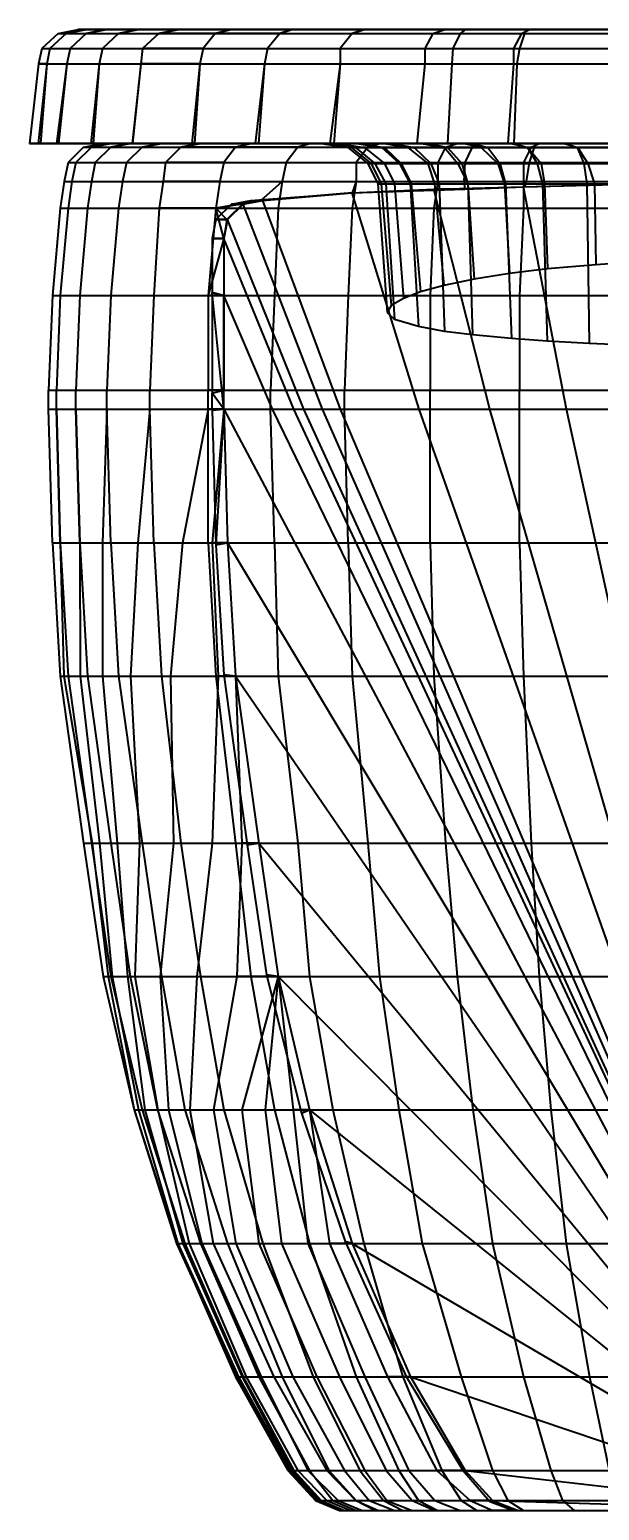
# Model space of a CAD drawing. Header units: millimetres. Extents: x -5360 to 5054, y -366 to 9906.
# Drawn here: x -5360 to -1547, y 0 to 9906 of the extents above; entities that cross this region are included whole.
import ezdxf

# ---------------------------------------------------------------- set-up
doc = ezdxf.new("R2010")
doc.units = ezdxf.units.MM
doc.layers.add('A-----NPP', color=1, linetype='Continuous', lineweight=40)

# ---------------------------------------------------------------- blocks, each defined once
blk = doc.blocks.new('VIL01002-3D_dwg-2024-Avant')
at = {"layer": 'A-----NPP'}
for p, q in [((-5170.1, 9880.6), (-5035.2, 9906)), ((-5116.1, 9880.6), (-4981.3, 9906)), ((-4981.3, 9906), (-5116.1, 9880.6)), ((-4981.3, 9906), (-5035.2, 9906)), ((-5035.2, 9906), (-4981.3, 9906)), ((-5035.2, 9906), (-153.2, 9906)), ((-4981.3, 9906), (-4846.4, 9906)), ((-4981.3, 9906), (-4846.4, 9906)), ((-4981.3, 9906), (-153.2, 9906)), ((-4981.3, 9880.6), (-4846.4, 9906)), ((-153.2, 9906), (-4981.3, 9906)), ((-4846.4, 9906), (-4981.3, 9880.6)), ((-4846.4, 9906), (-4630.6, 9906)), ((-4846.4, 9906), (-4630.6, 9906)), ((-4846.4, 9906), (-153.2, 9906)), ((-153.2, 9906), (-4846.4, 9906)), ((-4765.5, 9880.6), (-4630.6, 9906)), ((-4630.6, 9906), (-4765.5, 9880.6)), ((-4630.6, 9906), (-4360.9, 9906)), ((-4630.6, 9906), (-4360.9, 9906)), ((-4630.6, 9906), (-153.2, 9906)), ((-153.2, 9906), (-4630.6, 9906)), ((-4495.8, 9880.6), (-4360.9, 9906)), ((-4360.9, 9906), (-4495.8, 9880.6)), ((-4360.9, 9906), (-4010.3, 9906)), ((-4010.3, 9906), (-4360.9, 9906)), ((-4360.9, 9906), (-153.2, 9906)), ((-153.2, 9906), (-4360.9, 9906)), ((-4118.2, 9880.6), (-4010.3, 9906)), ((-4010.3, 9906), (-4118.2, 9880.6)), ((-4010.3, 9906), (-3605.7, 9906)), ((-4010.3, 9906), (-3605.7, 9906)), ((-4010.3, 9906), (-153.2, 9906)), ((-3686.6, 9880.6), (-3605.7, 9906)), ((-3605.7, 9906), (-3686.6, 9880.6)), ((-3605.7, 9906), (-3120.2, 9906)), ((-3605.7, 9906), (-3120.2, 9906)), ((-3605.7, 9906), (-153.2, 9906)), ((-3605.7, 9906), (-153.2, 9906)), ((-3201.1, 9880.6), (-3120.2, 9906)), ((-3120.2, 9906), (-3201.1, 9880.6)), ((-3120.2, 9906), (-2580.7, 9906)), ((-3120.2, 9906), (-2443.6, 9906)), ((-3120.2, 9906), (-153.2, 9906)), ((-3120.2, 9906), (-153.2, 9906)), ((-2661.7, 9880.6), (-2580.7, 9906)), ((-2580.7, 9906), (-2014.3, 9906)), ((-2580.7, 9906), (-153.2, 9906)), ((-2443.6, 9906), (-2478.8, 9880.6)), ((-2443.6, 9906), (-2026.3, 9906)), ((-2443.6, 9906), (-153.2, 9906)), ((-2068.3, 9880.6), (-2014.3, 9906)), ((-2026.3, 9906), (-2049, 9880.6)), ((-2026.3, 9906), (-1436.9, 9906)), ((-2026.3, 9906), (-153.2, 9906)), ((-2014.3, 9906), (-1420.9, 9906)), ((-2014.3, 9906), (-153.2, 9906)), ((-5170.1, 9880.6), (-5278, 9779)), ((-5116.1, 9880.6), (-5224, 9779)), ((-5116.1, 9880.6), (-5224, 9779)), ((-5170.1, 9880.6), (-5116.1, 9880.6)), ((-5170.1, 9880.6), (-5116.1, 9880.6)), ((-5116.1, 9880.6), (-4981.3, 9880.6)), ((-5116.1, 9880.6), (-4981.3, 9880.6)), ((-4981.3, 9880.6), (-5089.2, 9779)), ((-4981.3, 9880.6), (-5089.2, 9779)), ((-4981.3, 9880.6), (-4765.5, 9880.6)), ((-4981.3, 9880.6), (-4765.5, 9880.6)), ((-4765.5, 9880.6), (-4873.4, 9779)), ((-4765.5, 9880.6), (-4873.4, 9779)), ((-4765.5, 9880.6), (-4495.8, 9880.6)), ((-4765.5, 9880.6), (-4495.8, 9880.6)), ((-4495.8, 9880.6), (-4603.7, 9779)), ((-4495.8, 9880.6), (-4603.7, 9779)), ((-4495.8, 9880.6), (-4118.2, 9880.6)), ((-4118.2, 9880.6), (-4495.8, 9880.6)), ((-4118.2, 9880.6), (-4199.1, 9779)), ((-4118.2, 9880.6), (-4199.1, 9779)), ((-4118.2, 9880.6), (-3686.6, 9880.6)), ((-3686.6, 9880.6), (-4118.2, 9880.6)), ((-3686.6, 9880.6), (-3767.5, 9779)), ((-3686.6, 9880.6), (-3767.5, 9779)), ((-3686.6, 9880.6), (-3201.1, 9880.6)), ((-3686.6, 9880.6), (-3201.1, 9880.6)), ((-3201.1, 9880.6), (-3282, 9779)), ((-3201.1, 9880.6), (-3282, 9779)), ((-3201.1, 9880.6), (-2661.7, 9880.6)), ((-3201.1, 9880.6), (-2478.8, 9880.6)), ((-2661.7, 9880.6), (-2715.6, 9779)), ((-2661.7, 9880.6), (-2068.3, 9880.6)), ((-2478.8, 9880.6), (-2528.2, 9779)), ((-2478.8, 9880.6), (-2049, 9880.6)), ((-2068.3, 9880.6), (-2122.2, 9779)), ((-2049, 9880.6), (-2082.6, 9779)), ((-2068.3, 9880.6), (-1447.9, 9880.6)), ((-2049, 9880.6), (-1482.2, 9880.6)), ((-5278, 9779), (-5299.6, 9677.4)), ((-5278, 9779), (-5224, 9779)), ((-5278, 9779), (-5224, 9779)), ((-5224, 9779), (-5245.6, 9677.4)), ((-5224, 9779), (-5245.6, 9677.4)), ((-5224, 9779), (-5089.2, 9779)), ((-5224, 9779), (-5089.2, 9779)), ((-5089.2, 9779), (-5110.8, 9677.4)), ((-5089.2, 9779), (-5110.8, 9677.4)), ((-5089.2, 9779), (-4873.4, 9779)), ((-5089.2, 9779), (-4873.4, 9779)), ((-4873.4, 9779), (-4895, 9677.4)), ((-4873.4, 9779), (-4895, 9677.4)), ((-4873.4, 9779), (-4603.7, 9779)), ((-4873.4, 9779), (-4603.7, 9779)), ((-4603.7, 9779), (-4616.5, 9677.4)), ((-4603.7, 9779), (-4616.5, 9677.4)), ((-4603.7, 9779), (-4199.1, 9779)), ((-4199.1, 9779), (-4603.7, 9779)), ((-4199.1, 9779), (-4220.7, 9677.4)), ((-4199.1, 9779), (-4220.7, 9677.4)), ((-4199.1, 9779), (-3767.5, 9779)), ((-4199.1, 9779), (-3767.5, 9779)), ((-3767.5, 9779), (-3789.1, 9677.4)), ((-3767.5, 9779), (-3789.1, 9677.4)), ((-3767.5, 9779), (-3282, 9779)), ((-3767.5, 9779), (-3282, 9779)), ((-3282, 9779), (-2715.6, 9779)), ((-3282, 9779), (-3282, 9677.4)), ((-3282, 9779), (-2528.2, 9779)), ((-3282, 9779), (-3282, 9677.4)), ((-2715.6, 9779), (-2122.2, 9779)), ((-2715.6, 9779), (-2715.6, 9677.4)), ((-2528.2, 9779), (-2533.8, 9677.4)), ((-2528.2, 9779), (-2082.6, 9779)), ((-2122.2, 9779), (-1474.9, 9779)), ((-2122.2, 9779), (-2122.2, 9677.4)), ((-2082.6, 9779), (-2099.4, 9677.4)), ((-2082.6, 9779), (-1480.2, 9779)), ((-5299.6, 9677.4), (-5360.2, 9144)), ((-5245.6, 9677.4), (-5303.7, 9144)), ((-5245.6, 9677.4), (-5299.6, 9677.4)), ((-5299.6, 9677.4), (-5245.6, 9677.4)), ((-5245.6, 9677.4), (-5288, 9144)), ((-5245.6, 9677.4), (-5110.8, 9677.4)), ((-5245.6, 9677.4), (-5110.8, 9677.4)), ((-5110.8, 9677.4), (-5180.7, 9144)), ((-5110.8, 9677.4), (-5166, 9144)), ((-5110.8, 9677.4), (-4895, 9677.4)), ((-5110.8, 9677.4), (-4895, 9677.4)), ((-4895, 9677.4), (-4950.2, 9144)), ((-4895, 9677.4), (-4934, 9144)), ((-4895, 9677.4), (-4616.5, 9677.4)), ((-4895, 9677.4), (-4616.5, 9677.4)), ((-4616.5, 9677.4), (-4673.6, 9144)), ((-4616.5, 9677.4), (-4670.5, 9144)), ((-4616.5, 9677.4), (-4220.7, 9677.4)), ((-4220.7, 9677.4), (-4616.5, 9677.4)), ((-4220.7, 9677.4), (-4274.1, 9144)), ((-4220.7, 9677.4), (-4257.5, 9144)), ((-4220.7, 9677.4), (-3789.1, 9677.4)), ((-4220.7, 9677.4), (-3789.1, 9677.4)), ((-3789.1, 9677.4), (-3851.4, 9144)), ((-3789.1, 9677.4), (-3828.8, 9144)), ((-3789.1, 9677.4), (-3282, 9677.4)), ((-3789.1, 9677.4), (-3282, 9677.4)), ((-3282, 9677.4), (-3352, 9144)), ((-3282, 9677.4), (-3325.3, 9144)), ((-3282, 9677.4), (-2715.6, 9677.4)), ((-3282, 9677.4), (-2533.8, 9677.4)), ((-2715.6, 9677.4), (-2768, 9144)), ((-2715.6, 9677.4), (-2122.2, 9677.4)), ((-2533.8, 9677.4), (-2563.9, 9144)), ((-2533.8, 9677.4), (-2099.4, 9677.4)), ((-2122.2, 9677.4), (-2160.5, 9144)), ((-2122.2, 9677.4), (-1474.9, 9677.4)), ((-2099.4, 9677.4), (-2119.4, 9144)), ((-2099.4, 9677.4), (-1480.2, 9677.4)), ((-5303.7, 9144), (-5360.2, 9144)), ((-5360.2, 9144), (-5288, 9144)), ((-5180.7, 9144), (-5303.7, 9144)), ((-5288, 9144), (-5166, 9144)), ((-4950.2, 9144), (-5180.7, 9144)), ((-5166, 9144), (-4934, 9144)), ((-4998.8, 9118.6), (-5103, 9017)), ((-4946.7, 9118.6), (-5050.9, 9017)), ((-4946.7, 9118.6), (-5050.9, 9017)), ((-4998.8, 9118.6), (-4868.5, 9144)), ((-4998.8, 9118.6), (-4946.7, 9118.6)), ((-4998.8, 9118.6), (-4946.7, 9118.6)), ((-4673.6, 9144), (-4950.2, 9144)), ((-4946.7, 9118.6), (-4816.4, 9144)), ((-4816.4, 9144), (-4946.7, 9118.6)), ((-4946.7, 9118.6), (-4816.4, 9118.6)), ((-4946.7, 9118.6), (-4816.4, 9118.6)), ((-4934, 9144), (-4670.5, 9144)), ((-4816.4, 9118.6), (-4920.6, 9017)), ((-4816.4, 9118.6), (-4920.6, 9017)), ((-4816.4, 9144), (-4868.5, 9144)), ((-4868.5, 9144), (-4816.4, 9144)), ((-4868.5, 9144), (-3409.7, 9144)), ((-4816.4, 9144), (-4686.2, 9144)), ((-4816.4, 9144), (-4686.2, 9144)), ((-4816.4, 9144), (-3387.4, 9144)), ((-4816.4, 9118.6), (-4686.2, 9144)), ((-4816.4, 9144), (-3353.1, 9144)), ((-4686.2, 9144), (-4816.4, 9118.6)), ((-4816.4, 9118.6), (-4608, 9118.6)), ((-4816.4, 9118.6), (-4608, 9118.6)), ((-4608, 9118.6), (-4712.2, 9017)), ((-4608, 9118.6), (-4712.2, 9017)), ((-4686.2, 9144), (-4477.8, 9144)), ((-4686.2, 9144), (-4477.8, 9144)), ((-4686.2, 9144), (-3298.1, 9144)), ((-4686.2, 9144), (-3170.5, 9144)), ((-4274.1, 9144), (-4673.6, 9144)), ((-4670.5, 9144), (-4257.5, 9144)), ((-4608, 9118.6), (-4477.8, 9144)), ((-4477.8, 9144), (-4608, 9118.6)), ((-4608, 9118.6), (-4347.5, 9118.6)), ((-4608, 9118.6), (-4347.5, 9118.6)), ((-4477.8, 9144), (-4217.2, 9144)), ((-4477.8, 9144), (-4217.2, 9144)), ((-4477.8, 9144), (-3164.3, 9144)), ((-4477.8, 9144), (-2934.6, 9144)), ((-4347.5, 9118.6), (-4451.7, 9017)), ((-4347.5, 9118.6), (-4451.7, 9017)), ((-4347.5, 9118.6), (-4217.2, 9144)), ((-4217.2, 9144), (-4347.5, 9118.6)), ((-4347.5, 9118.6), (-3982.8, 9118.6)), ((-3982.8, 9118.6), (-4347.5, 9118.6)), ((-3851.4, 9144), (-4274.1, 9144)), ((-4257.5, 9144), (-3828.8, 9144)), ((-4217.2, 9144), (-3878.6, 9144)), ((-3878.6, 9144), (-4217.2, 9144)), ((-4217.2, 9144), (-2985.9, 9144)), ((-4217.2, 9144), (-2685.4, 9144)), ((-3982.8, 9118.6), (-4060.9, 9017)), ((-3982.8, 9118.6), (-4060.9, 9017)), ((-3982.8, 9118.6), (-3878.6, 9144)), ((-3878.6, 9144), (-3982.8, 9118.6)), ((-3982.8, 9118.6), (-3566, 9118.6)), ((-3566, 9118.6), (-3982.8, 9118.6)), ((-3878.6, 9144), (-3487.8, 9144)), ((-3878.6, 9144), (-3487.8, 9144)), ((-3878.6, 9144), (-2740.5, 9144)), ((-3878.6, 9144), (-2396.3, 9144)), ((-3352, 9144), (-3851.4, 9144)), ((-3828.8, 9144), (-3325.3, 9144)), ((-3566, 9118.6), (-3644.1, 9017)), ((-3566, 9118.6), (-3644.1, 9017)), ((-3566, 9118.6), (-3487.8, 9144)), ((-3487.8, 9144), (-3566, 9118.6)), ((-3566, 9118.6), (-3097, 9118.6)), ((-3566, 9118.6), (-3097, 9118.6)), ((-3487.8, 9144), (-3018.9, 9144)), ((-3487.8, 9144), (-3018.9, 9144)), ((-3487.8, 9144), (-2450.6, 9144)), ((-3487.8, 9144), (-2114.8, 9144)), ((-3353.1, 9144), (-3409.7, 9144)), ((-3409.7, 9144), (-3387.4, 9144)), ((-3409.7, 9144), (-3231.2, 9117.1)), ((-3298.1, 9144), (-3387.4, 9144)), ((-3387.4, 9144), (-3208.9, 9117.1)), ((-3170.5, 9144), (-3353.1, 9144)), ((-3353.1, 9144), (-3178.1, 9117.1)), ((-2768, 9144), (-3352, 9144)), ((-3325.3, 9144), (-2563.9, 9144)), ((-3164.3, 9144), (-3298.1, 9144)), ((-3298.1, 9144), (-3119.7, 9117.1)), ((-3231.2, 9117.1), (-3097.4, 9009.4)), ((-3231.2, 9117.1), (-3208.9, 9117.1)), ((-3231.2, 9117.1), (-3178.1, 9117.1)), ((-3208.9, 9117.1), (-3119.7, 9117.1)), ((-3208.9, 9117.1), (-3075.1, 9009.4)), ((-3178.1, 9117.1), (-3003.1, 9117.1)), ((-3178.1, 9117.1), (-3048.8, 9009.4)), ((-3097, 9118.6), (-3175.2, 9017)), ((-3097, 9118.6), (-3175.2, 9017)), ((-2934.6, 9144), (-3170.5, 9144)), ((-3170.5, 9144), (-3003.1, 9117.1)), ((-2985.9, 9144), (-3164.3, 9144)), ((-3164.3, 9144), (-2985.9, 9117.1)), ((-3119.7, 9117.1), (-2985.9, 9117.1)), ((-3119.7, 9117.1), (-2985.9, 9009.4)), ((-3097, 9118.6), (-3018.9, 9144)), ((-3018.9, 9144), (-3097, 9118.6)), ((-3097, 9118.6), (-2576, 9118.6)), ((-3097, 9118.6), (-2399.4, 9118.6)), ((-3018.9, 9144), (-2497.9, 9144)), ((-3018.9, 9144), (-2365.4, 9144)), ((-3018.9, 9144), (-2138.3, 9144)), ((-3018.9, 9144), (-1768.6, 9144)), ((-3003.1, 9117.1), (-2786.3, 9117.1)), ((-3003.1, 9117.1), (-2885.2, 9009.4)), ((-2740.5, 9144), (-2985.9, 9144)), ((-2985.9, 9144), (-2829.7, 9117.1)), ((-2985.9, 9117.1), (-2829.7, 9117.1)), ((-2985.9, 9117.1), (-2874.4, 9009.4)), ((-2685.4, 9144), (-2934.6, 9144)), ((-2934.6, 9144), (-2786.3, 9117.1)), ((-2829.7, 9117.1), (-2584.4, 9117.1)), ((-2829.7, 9117.1), (-2695.9, 9009.4)), ((-2786.3, 9117.1), (-2563.7, 9117.1)), ((-2786.3, 9117.1), (-2675.9, 9009.4)), ((-2160.5, 9144), (-2768, 9144)), ((-2450.6, 9144), (-2740.5, 9144)), ((-2740.5, 9144), (-2584.4, 9117.1)), ((-2396.3, 9144), (-2685.4, 9144)), ((-2685.4, 9144), (-2563.7, 9117.1)), ((-2576, 9118.6), (-2628.1, 9017)), ((-2584.4, 9117.1), (-2339, 9117.1)), ((-2584.4, 9117.1), (-2495.2, 9009.4)), ((-2576, 9118.6), (-2497.9, 9144)), ((-2576, 9118.6), (-2002.9, 9118.6)), ((-2563.9, 9144), (-2119.4, 9144)), ((-2563.7, 9117.1), (-2293.6, 9117.1)), ((-2563.7, 9117.1), (-2468.6, 9009.4)), ((-2497.9, 9144), (-1950.8, 9144)), ((-2497.9, 9144), (-1781.5, 9144)), ((-2138.3, 9144), (-2450.6, 9144)), ((-2450.6, 9144), (-2339, 9117.1)), ((-2399.4, 9118.6), (-2447.1, 9017)), ((-2365.4, 9144), (-2399.4, 9118.6)), ((-2399.4, 9118.6), (-1984.3, 9118.6)), ((-2114.8, 9144), (-2396.3, 9144)), ((-2396.3, 9144), (-2293.6, 9117.1)), ((-2365.4, 9144), (-1962.4, 9144)), ((-2365.4, 9144), (-1468.1, 9144)), ((-2339, 9117.1), (-2026.8, 9117.1)), ((-2339, 9117.1), (-2227.5, 9009.4)), ((-2293.6, 9117.1), (-2027.3, 9117.1)), ((-2293.6, 9117.1), (-2213.7, 9009.4)), ((-1523.3, 9144), (-2160.5, 9144)), ((-1781.5, 9144), (-2138.3, 9144)), ((-2138.3, 9144), (-2026.8, 9117.1)), ((-2119.4, 9144), (-1478.3, 9144)), ((-1768.6, 9144), (-2114.8, 9144)), ((-2114.8, 9144), (-2027.3, 9117.1)), ((-2002.9, 9118.6), (-2055, 9017)), ((-2027.3, 9117.1), (-1696.3, 9117.1)), ((-2027.3, 9117.1), (-1962.6, 9009.4)), ((-2026.8, 9117.1), (-1692.2, 9117.1)), ((-2026.8, 9117.1), (-1937.6, 9009.4)), ((-1984.3, 9118.6), (-2016.7, 9017)), ((-2002.9, 9118.6), (-1950.8, 9144)), ((-2002.9, 9118.6), (-1403.7, 9118.6)), ((-1962.4, 9144), (-1984.3, 9118.6)), ((-1984.3, 9118.6), (-1436.9, 9118.6)), ((-1962.4, 9144), (-1393.1, 9144)), ((-1962.4, 9144), (-1163.7, 9144)), ((-1950.8, 9144), (-1377.7, 9144)), ((-1950.8, 9144), (-1402.3, 9144)), ((-1402.3, 9144), (-1781.5, 9144)), ((-1781.5, 9144), (-1692.2, 9117.1)), ((-1468.1, 9144), (-1768.6, 9144)), ((-1768.6, 9144), (-1696.3, 9117.1)), ((-1696.3, 9117.1), (-1430, 9117.1)), ((-1696.3, 9117.1), (-1650.7, 9009.4)), ((-1692.2, 9117.1), (-1335.4, 9117.1)), ((-1692.2, 9117.1), (-1625.3, 9009.4)), ((-5103, 9017), (-5129, 8890)), ((-5103, 9017), (-5050.9, 9017)), ((-5103, 9017), (-5050.9, 9017)), ((-5050.9, 9017), (-5076.9, 8890)), ((-5050.9, 9017), (-5076.9, 8890)), ((-5050.9, 9017), (-4920.6, 9017)), ((-5050.9, 9017), (-4920.6, 9017)), ((-4920.6, 9017), (-4946.7, 8890)), ((-4920.6, 9017), (-4946.7, 8890)), ((-4920.6, 9017), (-4712.2, 9017)), ((-4920.6, 9017), (-4712.2, 9017)), ((-4712.2, 9017), (-4738.3, 8890)), ((-4712.2, 9017), (-4738.3, 8890)), ((-4712.2, 9017), (-4451.7, 9017)), ((-4712.2, 9017), (-4451.7, 9017)), ((-4451.7, 9017), (-4467.1, 8890)), ((-4451.7, 9017), (-4467.1, 8890)), ((-4451.7, 9017), (-4060.9, 9017)), ((-4060.9, 9017), (-4451.7, 9017)), ((-4060.9, 9017), (-4087, 8890)), ((-4060.9, 9017), (-4087, 8890)), ((-4060.9, 9017), (-3644.1, 9017)), ((-4060.9, 9017), (-3644.1, 9017)), ((-3644.1, 9017), (-3670.2, 8890)), ((-3644.1, 9017), (-3670.2, 8890)), ((-3644.1, 9017), (-3175.2, 9017)), ((-3644.1, 9017), (-3175.2, 9017)), ((-3175.2, 9017), (-2628.1, 9017)), ((-3175.2, 9017), (-3175.2, 8890)), ((-3175.2, 9017), (-2447.1, 9017)), ((-3175.2, 9017), (-3175.2, 8890)), ((-2628.1, 9017), (-2055, 9017)), ((-2628.1, 9017), (-2628.1, 8890)), ((-2447.1, 9017), (-2453.9, 8890)), ((-2447.1, 9017), (-2016.7, 9017)), ((-2055, 9017), (-1429.7, 9017)), ((-2055, 9017), (-2055, 8890)), ((-2016.7, 9017), (-2037.1, 8890)), ((-2016.7, 9017), (-1434.9, 9017)), ((-3097.4, 9009.4), (-3030.5, 8874.8)), ((-3075.1, 9009.4), (-3097.4, 9009.4)), ((-3097.4, 9009.4), (-3048.8, 9009.4)), ((-3075.1, 9009.4), (-2985.9, 9009.4)), ((-3075.1, 9009.4), (-3008.2, 8874.8)), ((-3048.8, 9009.4), (-2885.2, 9009.4)), ((-3048.8, 9009.4), (-2976.5, 8874.8)), ((-2985.9, 9009.4), (-2874.4, 9009.4)), ((-2985.9, 9009.4), (-2919, 8874.8)), ((-2885.2, 9009.4), (-2675.9, 9009.4)), ((-2885.2, 9009.4), (-2812.9, 8874.8)), ((-2874.4, 9009.4), (-2695.9, 9009.4)), ((-2874.4, 9009.4), (-2807.4, 8874.8)), ((-2695.9, 9009.4), (-2495.2, 9009.4)), ((-2695.9, 9009.4), (-2651.3, 8874.8)), ((-2675.9, 9009.4), (-2468.6, 9009.4)), ((-2675.9, 9009.4), (-2618.9, 8874.8)), ((-2495.2, 9009.4), (-2227.5, 9009.4)), ((-2495.2, 9009.4), (-2428.3, 8874.8)), ((-2468.6, 9009.4), (-2213.7, 9009.4)), ((-2468.6, 9009.4), (-2426.7, 8874.8)), ((-2227.5, 9009.4), (-1937.6, 9009.4)), ((-2227.5, 9009.4), (-2182.9, 8874.8)), ((-2213.7, 9009.4), (-1962.6, 9009.4)), ((-2213.7, 9009.4), (-2175.6, 8874.8)), ((-1962.6, 9009.4), (-1650.7, 9009.4)), ((-1962.6, 9009.4), (-1928.4, 8874.8)), ((-1937.6, 9009.4), (-1625.3, 9009.4)), ((-1937.6, 9009.4), (-1915.3, 8874.8)), ((-1650.7, 9009.4), (-1399.6, 9009.4)), ((-1650.7, 9009.4), (-1631.7, 8874.8)), ((-1625.3, 9009.4), (-1290.8, 9009.4)), ((-1625.3, 9009.4), (-1580.7, 8874.8)), ((-5129, 8890), (-5155.1, 8712.2)), ((-5129, 8890), (-5076.9, 8890)), ((-5129, 8890), (-5076.9, 8890)), ((-5076.9, 8890), (-5103, 8712.2)), ((-5076.9, 8890), (-5103, 8712.2)), ((-5076.9, 8890), (-4946.7, 8890)), ((-5076.9, 8890), (-4946.7, 8890)), ((-4946.7, 8890), (-4972.7, 8712.2)), ((-4946.7, 8890), (-4972.7, 8712.2)), ((-4946.7, 8890), (-4738.3, 8890)), ((-4946.7, 8890), (-4738.3, 8890)), ((-4738.3, 8890), (-4764.3, 8712.2)), ((-4738.3, 8890), (-4764.3, 8712.2)), ((-4738.3, 8890), (-4467.1, 8890)), ((-4738.3, 8890), (-4467.1, 8890)), ((-4467.1, 8890), (-4493.6, 8712.2)), ((-4467.1, 8890), (-4493.6, 8712.2)), ((-4467.1, 8890), (-4087, 8890)), ((-4087, 8890), (-4467.1, 8890)), ((-4087, 8890), (-4113, 8712.2)), ((-4087, 8890), (-4113, 8712.2)), ((-4087, 8890), (-3670.2, 8890)), ((-4087, 8890), (-3670.2, 8890)), ((-3813.4, 8763), (-3670.2, 8890)), ((-3670.2, 8890), (-3696.2, 8712.2)), ((-3670.2, 8890), (-3175.2, 8890)), ((-3670.2, 8890), (-3175.2, 8890)), ((-3175.2, 8890), (-3201.2, 8712.2)), ((-3175.2, 8890), (-3201.2, 8813.8)), ((-3201.2, 8813.8), (-2447.1, 8839.2)), ((-3201.2, 8813.8), (-2654.2, 8839.2)), ((-3201.2, 8813.8), (-2654.2, 8839.2)), ((-3175.2, 8890), (-2628.1, 8890)), ((-3175.2, 8890), (-2453.9, 8890)), ((-3030.5, 8874.8), (-2968, 8012.6)), ((-3008.2, 8874.8), (-3030.5, 8874.8)), ((-3030.5, 8874.8), (-2976.5, 8874.8)), ((-3008.2, 8874.8), (-2919, 8874.8)), ((-3008.2, 8874.8), (-2939.8, 8061)), ((-2976.5, 8874.8), (-2812.9, 8874.8)), ((-2976.5, 8874.8), (-2919.2, 7965.7)), ((-2919, 8874.8), (-2807.4, 8874.8)), ((-2919, 8874.8), (-2858.9, 8107.6)), ((-2812.9, 8874.8), (-2618.9, 8874.8)), ((-2812.9, 8874.8), (-2756.5, 7920.6)), ((-2807.4, 8874.8), (-2651.3, 8874.8)), ((-2807.4, 8874.8), (-2744.3, 8152.9)), ((-2628.1, 8890), (-2654.2, 8712.2)), ((-2654.2, 8839.2), (-2055, 8854.4)), ((-2280.3, 7366), (-2654.2, 8839.2)), ((-2447.1, 8839.2), (-2654.2, 8839.2)), ((-2651.3, 8874.8), (-2428.3, 8874.8)), ((-2651.3, 8874.8), (-2588.8, 8195.2)), ((-2628.1, 8890), (-2055, 8890)), ((-2618.9, 8874.8), (-2426.7, 8874.8)), ((-2618.9, 8874.8), (-2584.5, 7887.5)), ((-2453.9, 8890), (-2037.1, 8890)), ((-2453.9, 8890), (-2447.1, 8839.2)), ((-2447.1, 8839.2), (-2047.3, 8854.4)), ((-2428.3, 8874.8), (-2182.9, 8874.8)), ((-2428.3, 8874.8), (-2384.4, 8236.7)), ((-2426.7, 8874.8), (-2175.6, 8874.8)), ((-2426.7, 8874.8), (-2396, 7864.4)), ((-2182.9, 8874.8), (-1915.3, 8874.8)), ((-2182.9, 8874.8), (-2148.7, 8274)), ((-2175.6, 8874.8), (-1928.4, 8874.8)), ((-2175.6, 8874.8), (-2134.2, 7839.7)), ((-2055, 8890), (-1429.7, 8890)), ((-2055, 8890), (-2055, 8712.2)), ((-2055, 8854.4), (-1455.8, 8869.7)), ((-1768.2, 7366), (-2055, 8854.4)), ((-2047.3, 8854.4), (-2055, 8854.4)), ((-2037.1, 8890), (-2047.3, 8854.4)), ((-2047.3, 8854.4), (-1441.7, 8869.7)), ((-2037.1, 8890), (-1434.9, 8890)), ((-1928.4, 8874.8), (-1631.7, 8874.8)), ((-1928.4, 8874.8), (-1897, 7821.8)), ((-1915.3, 8874.8), (-1580.7, 8874.8)), ((-1915.3, 8874.8), (-1894.3, 8304.8)), ((-1631.7, 8874.8), (-1376.7, 8874.8)), ((-1631.7, 8874.8), (-1614.8, 7806)), ((-1580.7, 8874.8), (-1246.1, 8874.8)), ((-1580.7, 8874.8), (-1570.6, 8333.4)), ((-3813.4, 8763), (-4113, 8712.2)), ((-4008.8, 8737.6), (-4113, 8636)), ((-3935.1, 8737.6), (-4113, 8712.2)), ((-3935.1, 8737.6), (-4039.6, 8636)), ((-3930.7, 8737.6), (-4034.9, 8636)), ((-4008.8, 8737.6), (-3878.6, 8763)), ((-3930.7, 8737.6), (-4008.8, 8737.6)), ((-4008.8, 8737.6), (-3935.1, 8737.6)), ((-3935.1, 8737.6), (-3813.4, 8763)), ((-3930.7, 8737.6), (-3800.4, 8763)), ((-3399.5, 7366), (-3930.7, 8737.6)), ((-3878.6, 8763), (-3201.2, 8813.8)), ((-3878.6, 8763), (-3813.4, 8763)), ((-3878.6, 8763), (-3812.4, 8763)), ((-3878.6, 8763), (-3800.4, 8763)), ((-3813.4, 8763), (-3201.2, 8813.8)), ((-3201.2, 8813.8), (-3812.4, 8763)), ((-3812.4, 8763), (-3201.2, 8813.8)), ((-3800.4, 8763), (-3201.2, 8813.8)), ((-3279.4, 7366), (-3800.4, 8763)), ((-2752.3, 7366), (-3201.2, 8813.8)), ((-3201.2, 8813.8), (-3201.2, 8813.8)), ((-5155.1, 8712.2), (-5207.2, 8128)), ((-5155.1, 8712.2), (-5103, 8712.2)), ((-5155.1, 8712.2), (-5103, 8712.2)), ((-5103, 8712.2), (-5155.1, 8128)), ((-5103, 8712.2), (-5155.1, 8128)), ((-5103, 8712.2), (-4972.7, 8712.2)), ((-5103, 8712.2), (-4972.7, 8712.2)), ((-4972.7, 8712.2), (-5024.8, 8128)), ((-4972.7, 8712.2), (-5024.8, 8128)), ((-4972.7, 8712.2), (-4764.3, 8712.2)), ((-4972.7, 8712.2), (-4764.3, 8712.2)), ((-4764.3, 8712.2), (-4816.4, 8128)), ((-4764.3, 8712.2), (-4816.4, 8128)), ((-4764.3, 8712.2), (-4493.6, 8712.2)), ((-4764.3, 8712.2), (-4493.6, 8712.2)), ((-4493.6, 8712.2), (-4529.9, 8128)), ((-4493.6, 8712.2), (-4529.9, 8128)), ((-4493.6, 8712.2), (-4113, 8712.2)), ((-4113, 8712.2), (-4493.6, 8712.2)), ((-4113, 8712.2), (-4165.1, 8128)), ((-4113, 8712.2), (-4165.1, 8128)), ((-4113, 8636), (-4139.1, 8509)), ((-4113, 8712.2), (-3696.2, 8712.2)), ((-4039.6, 8636), (-4113, 8712.2)), ((-4060.9, 8509), (-4113, 8712.2)), ((-4034.9, 8636), (-4113, 8636)), ((-4113, 8636), (-4039.6, 8636)), ((-4039.6, 8636), (-4060.9, 8509)), ((-4034.9, 8636), (-4060.9, 8509)), ((-3524.1, 7366), (-4034.9, 8636)), ((-3696.2, 8712.2), (-3722.3, 8128)), ((-3696.2, 8712.2), (-3201.2, 8712.2)), ((-3201.2, 8712.2), (-3227.3, 8128)), ((-3201.2, 8712.2), (-2654.2, 8712.2)), ((-2654.2, 8712.2), (-2680.2, 8128)), ((-2654.2, 8712.2), (-2055, 8712.2)), ((-2055, 8712.2), (-2081, 8128)), ((-2055, 8712.2), (-1455.8, 8712.2)), ((-4060.9, 8509), (-4165.1, 8128)), ((-4139.1, 8509), (-4139.1, 8146.3)), ((-4060.9, 8509), (-4139.1, 8509)), ((-4139.1, 8509), (-4060.9, 8509)), ((-4060.9, 8509), (-4060.9, 8128)), ((-3592, 7366), (-4060.9, 8509)), ((-4060.9, 8509), (-4060.9, 8128)), ((-1570.6, 8333.4), (-1894.3, 8304.8)), ((-1240.2, 8354.9), (-1570.6, 8333.4)), ((-2384.4, 8236.7), (-2588.8, 8195.2)), ((-2148.7, 8274), (-2384.4, 8236.7)), ((-1894.3, 8304.8), (-2148.7, 8274)), ((-5207.2, 8128), (-5233.2, 7493)), ((-5207.2, 8128), (-5155.1, 8128)), ((-5207.2, 8128), (-5155.1, 8128)), ((-5155.1, 8128), (-5181.1, 7493)), ((-5155.1, 8128), (-5181.1, 7493)), ((-5155.1, 8128), (-5024.8, 8128)), ((-5155.1, 8128), (-5024.8, 8128)), ((-5024.8, 8128), (-5050.9, 7493)), ((-5024.8, 8128), (-5050.9, 7493)), ((-5024.8, 8128), (-4816.4, 8128)), ((-5024.8, 8128), (-4816.4, 8128)), ((-4816.4, 8128), (-4842.5, 7493)), ((-4816.4, 8128), (-4842.5, 7493)), ((-4816.4, 8128), (-4529.9, 8128)), ((-4816.4, 8128), (-4529.9, 8128)), ((-4529.9, 8128), (-4555.9, 7493)), ((-4529.9, 8128), (-4555.9, 7493)), ((-4529.9, 8128), (-4165.1, 8128)), ((-4529.9, 8128), (-4165.1, 8128)), ((-4165.1, 8128), (-3722.3, 8128)), ((-4165.1, 8128), (-4165.1, 7493)), ((-4060.9, 8128), (-4165.1, 8128)), ((-4165.1, 8128), (-4165.1, 7493)), ((-4060.9, 7366), (-4139.1, 8146.3)), ((-4060.9, 7366), (-4139.1, 8146.3)), ((-4060.9, 8128), (-4139.1, 8146.3)), ((-4139.1, 8146.3), (-4139.1, 7474.9)), ((-4060.9, 8128), (-4139.1, 8146.3)), ((-4139.1, 8146.3), (-4060.9, 8128)), ((-4060.9, 7366), (-4060.9, 8128)), ((-4060.9, 7366), (-4060.9, 8128)), ((-4060.9, 8128), (-4060.9, 7493)), ((-3735.3, 7366), (-4060.9, 8128)), ((-3722.3, 8128), (-3748.3, 7493)), ((-3722.3, 8128), (-3227.3, 8128)), ((-3227.3, 8128), (-3253.3, 7493)), ((-3227.3, 8128), (-2680.2, 8128)), ((-2744.3, 8152.9), (-2858.9, 8107.6)), ((-2588.8, 8195.2), (-2744.3, 8152.9)), ((-2680.2, 8128), (-2081, 8128)), ((-2680.2, 8128), (-2680.2, 7493)), ((-2081, 8128), (-1455.8, 8128)), ((-2081, 8128), (-2081, 7493)), ((-2939.8, 8061), (-2968, 8012.6)), ((-2858.9, 8107.6), (-2939.8, 8061)), ((-2968, 8012.6), (-2919.2, 7965.7)), ((-2756.5, 7920.6), (-2919.2, 7965.7)), ((-2584.5, 7887.5), (-2756.5, 7920.6)), ((-2396, 7864.4), (-2584.5, 7887.5)), ((-2134.2, 7839.7), (-2396, 7864.4)), ((-1897, 7821.8), (-2134.2, 7839.7)), ((-1614.8, 7806), (-1897, 7821.8)), ((-1360.9, 7794.7), (-1614.8, 7806)), ((-5233.2, 7366), (-5233.2, 7493)), ((-5233.2, 7493), (-5181.1, 7493)), ((-5233.2, 7493), (-5181.1, 7493)), ((-5181.1, 7366), (-5181.1, 7493)), ((-5181.1, 7366), (-5181.1, 7493)), ((-5181.1, 7493), (-5050.9, 7493)), ((-5181.1, 7493), (-5050.9, 7493)), ((-5050.9, 7366), (-5050.9, 7493)), ((-5050.9, 7366), (-5050.9, 7493)), ((-5050.9, 7493), (-4842.5, 7493)), ((-5050.9, 7493), (-4842.5, 7493)), ((-4842.5, 7366), (-4842.5, 7493)), ((-4842.5, 7366), (-4842.5, 7493)), ((-4842.5, 7493), (-4555.9, 7493)), ((-4842.5, 7493), (-4555.9, 7493)), ((-4555.9, 7366), (-4555.9, 7493)), ((-4555.9, 7366), (-4555.9, 7493)), ((-4555.9, 7493), (-4165.1, 7493)), ((-4555.9, 7493), (-4165.1, 7493)), ((-4165.1, 7366), (-4165.1, 7493)), ((-4165.1, 7366), (-4165.1, 7493)), ((-4165.1, 7493), (-3748.3, 7493)), ((-4060.9, 7493), (-4165.1, 7493)), ((-4139.1, 7474.9), (-4060.9, 7493)), ((-4139.1, 7366), (-4139.1, 7474.9)), ((-4060.9, 7366), (-4139.1, 7474.9)), ((-4060.9, 7366), (-4060.9, 7493)), ((-3748.3, 7366), (-3748.3, 7493)), ((-3748.3, 7493), (-3253.3, 7493)), ((-3253.3, 7366), (-3253.3, 7493)), ((-3253.3, 7493), (-2680.2, 7493)), ((-2680.2, 7366), (-2680.2, 7493)), ((-2680.2, 7493), (-2081, 7493)), ((-2081, 7366), (-2081, 7493)), ((-2081, 7493), (-1455.8, 7493)), ((-5207.2, 6473.1), (-5233.2, 7366)), ((-5233.2, 7366), (-5181.1, 7366)), ((-5233.2, 7366), (-5181.1, 7366)), ((-5155.1, 6473.1), (-5181.1, 7366)), ((-5181.1, 7366), (-5050.9, 7366)), ((-5181.1, 7366), (-5155.1, 6473.1)), ((-5181.1, 7366), (-5050.9, 7366)), ((-5024.8, 6473.1), (-5050.9, 7366)), ((-5050.9, 7366), (-4842.5, 7366)), ((-5050.9, 7366), (-5024.8, 6473.1)), ((-5050.9, 7366), (-4842.5, 7366)), ((-4842.5, 7366), (-4873.1, 6473.1)), ((-4816.4, 6473.1), (-4842.5, 7366)), ((-4842.5, 7366), (-4555.9, 7366)), ((-4842.5, 7366), (-4555.9, 7366)), ((-4555.9, 7366), (-4634.9, 6473.1)), ((-4529.9, 6473.1), (-4555.9, 7366)), ((-4555.9, 7366), (-4165.1, 7366)), ((-4555.9, 7366), (-4165.1, 7366)), ((-4165.1, 7366), (-4337.2, 6473.1)), ((-4165.1, 6473.1), (-4165.1, 7366)), ((-4165.1, 7366), (-3748.3, 7366)), ((-4060.9, 7366), (-4165.1, 7366)), ((-4139.1, 7361.3), (-4139.1, 7366)), ((-4060.9, 7366), (-4139.1, 7361.3)), ((-4060.9, 7366), (-4139.1, 7366)), ((-4139.1, 7361.3), (-4060.9, 7366)), ((-4139.1, 7366), (-4060.9, 7366)), ((-4139.1, 7361.3), (-4113, 6458.3)), ((-4060.9, 7366), (-4138.7, 6473.1)), ((-4060.9, 7366), (-4113, 6458.3)), ((-4060.9, 7366), (-4034.9, 6473.1)), ((-4060.9, 7366), (-4034.9, 6473.1)), ((-4060.9, 7366), (-153.2, 0)), ((-4060.9, 7366), (-3735.3, 7366)), ((-3722.3, 6473.1), (-3748.3, 7366)), ((-3748.3, 7366), (-3253.3, 7366)), ((-153.2, 0), (-3735.3, 7366)), ((-3735.3, 7366), (-3592, 7366)), ((-153.2, 0), (-3592, 7366)), ((-3592, 7366), (-3524.1, 7366)), ((-153.2, 0), (-3524.1, 7366)), ((-3524.1, 7366), (-3399.5, 7366)), ((-153.2, 0), (-3399.5, 7366)), ((-3399.5, 7366), (-3279.4, 7366)), ((-153.2, 0), (-3279.4, 7366)), ((-3279.4, 7366), (-2752.3, 7366)), ((-3227.3, 6473.1), (-3253.3, 7366)), ((-3253.3, 7366), (-2680.2, 7366)), ((-153.2, 0), (-2752.3, 7366)), ((-2752.3, 7366), (-2280.3, 7366)), ((-2680.2, 6473.1), (-2680.2, 7366)), ((-2680.2, 7366), (-2081, 7366)), ((-153.2, 0), (-2280.3, 7366)), ((-2280.3, 7366), (-1768.2, 7366)), ((-2081, 6473.1), (-2081, 7366)), ((-2081, 7366), (-1455.8, 7366)), ((-153.2, 0), (-1768.2, 7366)), ((-1768.2, 7366), (-1257.7, 7366)), ((-5207.2, 6473.1), (-5155.1, 5580.3)), ((-5207.2, 6473.1), (-5155.1, 6473.1)), ((-5207.2, 6473.1), (-5155.1, 6473.1)), ((-5155.1, 6473.1), (-5024.8, 6473.1)), ((-5155.1, 6473.1), (-5103, 5580.3)), ((-5155.1, 6473.1), (-5024.8, 6473.1)), ((-5155.1, 6473.1), (-5131.2, 5580.3)), ((-5024.8, 6473.1), (-4816.4, 6473.1)), ((-5024.8, 6473.1), (-4972.7, 5580.3)), ((-5024.8, 6473.1), (-4873.1, 6473.1)), ((-5024.8, 6473.1), (-5022, 5580.3)), ((-4873.1, 6473.1), (-4634.9, 6473.1)), ((-4873.1, 6473.1), (-4873.1, 5580.3)), ((-4816.4, 6473.1), (-4529.9, 6473.1)), ((-4816.4, 6473.1), (-4764.3, 5580.3)), ((-4634.9, 6473.1), (-4684.5, 5580.3)), ((-4634.9, 6473.1), (-4337.2, 6473.1)), ((-4529.9, 6473.1), (-4165.1, 6473.1)), ((-4529.9, 6473.1), (-4477.8, 5580.3)), ((-4337.2, 6473.1), (-4416.6, 5580.3)), ((-4337.2, 6473.1), (-4138.7, 6473.1)), ((-4165.1, 6473.1), (-3722.3, 6473.1)), ((-4165.1, 6473.1), (-4113, 5580.3)), ((-4034.9, 6473.1), (-4138.7, 6473.1)), ((-4138.7, 6473.1), (-4099, 5580.3)), ((-4034.9, 6473.1), (-4113, 6458.3)), ((-4113, 6458.3), (-4034.9, 6473.1)), ((-4113, 6458.3), (-4060.9, 5588.8)), ((-4034.9, 6473.1), (-3982.8, 5580.3)), ((-4034.9, 6473.1), (-3982.8, 5580.3)), ((-4034.9, 6473.1), (-153.2, 0)), ((-3722.3, 6473.1), (-3227.3, 6473.1)), ((-3722.3, 6473.1), (-3696.2, 5580.3)), ((-3227.3, 6473.1), (-2680.2, 6473.1)), ((-3227.3, 6473.1), (-3201.2, 5580.3)), ((-2680.2, 6473.1), (-2081, 6473.1)), ((-2680.2, 6473.1), (-2654.2, 5580.3)), ((-2081, 6473.1), (-1455.8, 6473.1)), ((-2081, 6473.1), (-2055, 5580.3)), ((-5155.1, 5580.3), (-4998.8, 4464.3)), ((-5155.1, 5580.3), (-5103, 5580.3)), ((-5155.1, 5580.3), (-5131.2, 5580.3)), ((-5131.2, 5580.3), (-5022, 5580.3)), ((-5131.2, 5580.3), (-4942.6, 4464.3)), ((-5103, 5580.3), (-4972.7, 5580.3)), ((-5103, 5580.3), (-4946.7, 4464.3)), ((-5022, 5580.3), (-4873.1, 5580.3)), ((-5022, 5580.3), (-4893, 4464.3)), ((-4972.7, 5580.3), (-4764.3, 5580.3)), ((-4972.7, 5580.3), (-4816.4, 4464.3)), ((-4873.1, 5580.3), (-4684.5, 5580.3)), ((-4873.1, 5580.3), (-4773.9, 4464.3)), ((-4764.3, 5580.3), (-4477.8, 5580.3)), ((-4764.3, 5580.3), (-4608, 4464.3)), ((-4684.5, 5580.3), (-4416.6, 5580.3)), ((-4684.5, 5580.3), (-4625, 4464.3)), ((-4477.8, 5580.3), (-4113, 5580.3)), ((-4477.8, 5580.3), (-4347.5, 4464.3)), ((-4416.6, 5580.3), (-4099, 5580.3)), ((-4416.6, 5580.3), (-4396.7, 4464.3)), ((-4099, 5580.3), (-4138.7, 4464.3)), ((-4113, 5580.3), (-3696.2, 5580.3)), ((-4113, 5580.3), (-3982.8, 4464.3)), ((-3982.8, 5580.3), (-4099, 5580.3)), ((-4060.9, 5588.8), (-3904.6, 4451.7)), ((-3982.8, 5580.3), (-4060.9, 5588.8)), ((-4060.9, 5588.8), (-3982.8, 5580.3)), ((-3982.8, 5580.3), (-3826.5, 4464.3)), ((-3982.8, 5580.3), (-3826.5, 4464.3)), ((-3982.8, 5580.3), (-153.2, 0)), ((-3982.8, 5580.3), (-3940, 4464.3)), ((-3696.2, 5580.3), (-3201.2, 5580.3)), ((-3696.2, 5580.3), (-3566, 4464.3)), ((-3201.2, 5580.3), (-2654.2, 5580.3)), ((-3201.2, 5580.3), (-3097, 4464.3)), ((-2654.2, 5580.3), (-2055, 5580.3)), ((-2654.2, 5580.3), (-2576, 4464.3)), ((-2055, 5580.3), (-1455.8, 5580.3)), ((-2055, 5580.3), (-2002.9, 4464.3)), ((-4998.8, 4464.3), (-4868.5, 3571.4)), ((-4998.8, 4464.3), (-4946.7, 4464.3)), ((-4998.8, 4464.3), (-4942.6, 4464.3)), ((-4946.7, 4464.3), (-4816.4, 4464.3)), ((-4946.7, 4464.3), (-4816.4, 3571.4)), ((-4942.6, 4464.3), (-4893, 4464.3)), ((-4942.6, 4464.3), (-4833.4, 3571.4)), ((-4893, 4464.3), (-4773.9, 4464.3)), ((-4893, 4464.3), (-4807, 3571.4)), ((-4816.4, 4464.3), (-4608, 4464.3)), ((-4816.4, 4464.3), (-4686.2, 3571.4)), ((-4773.9, 4464.3), (-4625, 4464.3)), ((-4773.9, 4464.3), (-4705.7, 3571.4)), ((-4625, 4464.3), (-4655.5, 3571.4)), ((-4625, 4464.3), (-4396.7, 4464.3)), ((-4608, 4464.3), (-4347.5, 4464.3)), ((-4608, 4464.3), (-4477.8, 3571.4)), ((-4396.7, 4464.3), (-4486.2, 3571.4)), ((-4396.7, 4464.3), (-4138.7, 4464.3)), ((-4347.5, 4464.3), (-3982.8, 4464.3)), ((-4347.5, 4464.3), (-4217.2, 3571.4)), ((-4138.7, 4464.3), (-4240.4, 3571.4)), ((-4138.7, 4464.3), (-3940, 4464.3)), ((-3982.8, 4464.3), (-3566, 4464.3)), ((-3982.8, 4464.3), (-3878.6, 3571.4)), ((-3940, 4464.3), (-3972.8, 3571.4)), ((-3826.5, 4464.3), (-3940, 4464.3)), ((-3826.5, 4464.3), (-3904.6, 4451.7)), ((-3904.6, 4451.7), (-3826.5, 4464.3)), ((-3826.5, 4464.3), (-3696.2, 3571.4)), ((-3826.5, 4464.3), (-3696.2, 3571.4)), ((-3826.5, 4464.3), (-153.2, 0)), ((-3566, 4464.3), (-3097, 4464.3)), ((-3566, 4464.3), (-3487.8, 3571.4)), ((-3097, 4464.3), (-2576, 4464.3)), ((-3097, 4464.3), (-3018.9, 3571.4)), ((-2576, 4464.3), (-2002.9, 4464.3)), ((-2576, 4464.3), (-2497.9, 3571.4)), ((-2002.9, 4464.3), (-1403.7, 4464.3)), ((-2002.9, 4464.3), (-1950.8, 3571.4)), ((-3904.6, 4451.7), (-3774.4, 3582.1)), ((-4868.5, 3571.4), (-4660.1, 2678.6)), ((-4868.5, 3571.4), (-4660.1, 2678.6)), ((-4868.5, 3571.4), (-4816.4, 3571.4)), ((-4868.5, 3571.4), (-4833.4, 3571.4)), ((-4833.4, 3571.4), (-4807, 3571.4)), ((-4833.4, 3571.4), (-4660.1, 2678.6)), ((-4816.4, 3571.4), (-4686.2, 3571.4)), ((-4816.4, 3571.4), (-4608, 2678.6)), ((-4807, 3571.4), (-4705.7, 3571.4)), ((-4807, 3571.4), (-4631.4, 2678.6)), ((-4705.7, 3571.4), (-4655.5, 3571.4)), ((-4705.7, 3571.4), (-4588.4, 2678.6)), ((-4686.2, 3571.4), (-4477.8, 3571.4)), ((-4686.2, 3571.4), (-4503.8, 2678.6)), ((-4655.5, 3571.4), (-4486.2, 3571.4)), ((-4655.5, 3571.4), (-4502.3, 2678.6)), ((-4486.2, 3571.4), (-4240.4, 3571.4)), ((-4486.2, 3571.4), (-4430.5, 2678.6)), ((-4477.8, 3571.4), (-4217.2, 3571.4)), ((-4477.8, 3571.4), (-4321.5, 2678.6)), ((-4240.4, 3571.4), (-4287, 2678.6)), ((-4240.4, 3571.4), (-3972.8, 3571.4)), ((-4217.2, 3571.4), (-3878.6, 3571.4)), ((-4217.2, 3571.4), (-4060.9, 2678.6)), ((-3972.8, 3571.4), (-4129.1, 2678.6)), ((-3696.2, 3571.4), (-3972.8, 3571.4)), ((-3696.2, 3571.4), (-3939, 2678.6)), ((-3878.6, 3571.4), (-3487.8, 3571.4)), ((-3878.6, 3571.4), (-3722.3, 2678.6)), ((-3696.2, 3571.4), (-3782.7, 2678.6)), ((-3774.4, 3582.1), (-3540.9, 2656.8)), ((-3696.2, 3571.4), (-3774.4, 3582.1)), ((-3774.4, 3582.1), (-3696.2, 3571.4)), ((-3696.2, 3571.4), (-3487.8, 2678.6)), ((-3696.2, 3571.4), (-3487.8, 2678.6)), ((-3696.2, 3571.4), (-153.2, 0)), ((-3696.2, 3571.4), (-3596.8, 2678.6)), ((-3487.8, 3571.4), (-3018.9, 3571.4)), ((-3487.8, 3571.4), (-3331.5, 2678.6)), ((-3018.9, 3571.4), (-2497.9, 3571.4)), ((-3018.9, 3571.4), (-2888.6, 2678.6)), ((-2497.9, 3571.4), (-1950.8, 3571.4)), ((-2497.9, 3571.4), (-2393.7, 2678.6)), ((-1950.8, 3571.4), (-1377.7, 3571.4)), ((-1950.8, 3571.4), (-1872.6, 2678.6)), ((-4660.1, 2678.6), (-4376.2, 1785.7)), ((-4660.1, 2678.6), (-4376.2, 1785.7)), ((-4660.1, 2678.6), (-4608, 2678.6)), ((-4660.1, 2678.6), (-4373.6, 1785.7)), ((-4660.1, 2678.6), (-4660.1, 2678.6)), ((-4660.1, 2678.6), (-4631.4, 2678.6)), ((-4631.4, 2678.6), (-4588.4, 2678.6)), ((-4631.4, 2678.6), (-4367.7, 1785.7)), ((-4608, 2678.6), (-4503.8, 2678.6)), ((-4608, 2678.6), (-4321.5, 1785.7)), ((-4588.4, 2678.6), (-4502.3, 2678.6)), ((-4588.4, 2678.6), (-4333.9, 1785.7)), ((-4503.8, 2678.6), (-4321.5, 2678.6)), ((-4503.8, 2678.6), (-4217.2, 1785.7)), ((-4502.3, 2678.6), (-4430.5, 2678.6)), ((-4502.3, 2678.6), (-4291.7, 1785.7)), ((-4430.5, 2678.6), (-4287, 2678.6)), ((-4430.5, 2678.6), (-4207.2, 1785.7)), ((-4321.5, 2678.6), (-4060.9, 2678.6)), ((-4321.5, 2678.6), (-4034.9, 1785.7)), ((-4287, 2678.6), (-4129.1, 2678.6)), ((-4287, 2678.6), (-4131.2, 1785.7)), ((-4129.1, 2678.6), (-3939, 2678.6)), ((-4129.1, 2678.6), (-3979.1, 1785.7)), ((-4060.9, 2678.6), (-3722.3, 2678.6)), ((-4060.9, 2678.6), (-3800.4, 1785.7)), ((-3939, 2678.6), (-3782.7, 2678.6)), ((-3939, 2678.6), (-3827, 1785.7)), ((-3782.7, 2678.6), (-3596.8, 2678.6)), ((-3782.7, 2678.6), (-3675, 1785.7)), ((-3722.3, 2678.6), (-3331.5, 2678.6)), ((-3722.3, 2678.6), (-3487.8, 1785.7)), ((-3487.8, 2678.6), (-3596.8, 2678.6)), ((-3596.8, 2678.6), (-3497.6, 1785.7)), ((-3487.8, 2678.6), (-3540.9, 2656.8)), ((-3540.9, 2656.8), (-3487.8, 2678.6)), ((-3487.8, 2678.6), (-3201.2, 1785.7)), ((-3487.8, 2678.6), (-3201.2, 1785.7)), ((-3487.8, 2678.6), (-153.2, 0)), ((-3487.8, 2678.6), (-3353.9, 1785.7)), ((-3331.5, 2678.6), (-2888.6, 2678.6)), ((-3331.5, 2678.6), (-3123.1, 1785.7)), ((-2888.6, 2678.6), (-2393.7, 2678.6)), ((-2888.6, 2678.6), (-2732.3, 1785.7)), ((-2393.7, 2678.6), (-1872.6, 2678.6)), ((-2393.7, 2678.6), (-2263.4, 1785.7)), ((-1872.6, 2678.6), (-1325.6, 2678.6)), ((-1872.6, 2678.6), (-1768.4, 1785.7)), ((-3540.9, 2656.8), (-3247.8, 1798.4)), ((-4376.2, 1785.7), (-3970.7, 892.8)), ((-4373.6, 1785.7), (-4376.2, 1785.7)), ((-4376.2, 1785.7), (-4367.7, 1785.7)), ((-4373.6, 1785.7), (-3982.8, 892.8)), ((-4373.6, 1785.7), (-3970.7, 892.8)), ((-4373.6, 1785.7), (-4321.5, 1785.7)), ((-4367.7, 1785.7), (-4333.9, 1785.7)), ((-4367.7, 1785.7), (-3962.2, 892.8)), ((-4333.9, 1785.7), (-4291.7, 1785.7)), ((-4333.9, 1785.7), (-3936.9, 892.8)), ((-4321.5, 1785.7), (-4217.2, 1785.7)), ((-4321.5, 1785.7), (-3930.7, 892.8)), ((-4291.7, 1785.7), (-4207.2, 1785.7)), ((-4291.7, 1785.7), (-3911.5, 892.8)), ((-4217.2, 1785.7), (-4034.9, 1785.7)), ((-4217.2, 1785.7), (-3826.5, 892.8)), ((-4207.2, 1785.7), (-4131.2, 1785.7)), ((-4207.2, 1785.7), (-3810.1, 892.8)), ((-4131.2, 1785.7), (-3979.1, 1785.7)), ((-4131.2, 1785.7), (-3725.7, 892.8)), ((-4034.9, 1785.7), (-3800.4, 1785.7)), ((-4034.9, 1785.7), (-3670.2, 892.8)), ((-3979.1, 1785.7), (-3827, 1785.7)), ((-3979.1, 1785.7), (-3598.9, 892.8)), ((-3827, 1785.7), (-3675, 1785.7)), ((-3827, 1785.7), (-3438.4, 892.8)), ((-3800.4, 1785.7), (-3487.8, 1785.7)), ((-3800.4, 1785.7), (-3461.8, 892.8)), ((-3675, 1785.7), (-3497.6, 1785.7)), ((-3675, 1785.7), (-3286.4, 892.8)), ((-3497.6, 1785.7), (-3353.9, 1785.7)), ((-3497.6, 1785.7), (-3117.4, 892.8)), ((-3487.8, 1785.7), (-3123.1, 1785.7)), ((-3487.8, 1785.7), (-3175.2, 892.8)), ((-3201.2, 1785.7), (-3353.9, 1785.7)), ((-3353.9, 1785.7), (-2965.3, 892.8)), ((-3247.8, 1798.4), (-2840, 895.4)), ((-3201.2, 1785.7), (-3247.8, 1798.4)), ((-3247.8, 1798.4), (-3201.2, 1785.7)), ((-3201.2, 1785.7), (-2810.5, 892.8)), ((-3201.2, 1785.7), (-2810.5, 892.8)), ((-3201.2, 1785.7), (-153.2, 0)), ((-3123.1, 1785.7), (-2732.3, 1785.7)), ((-3123.1, 1785.7), (-2862.6, 892.8)), ((-2732.3, 1785.7), (-2263.4, 1785.7)), ((-2732.3, 1785.7), (-2471.8, 892.8)), ((-2263.4, 1785.7), (-1768.4, 1785.7)), ((-2263.4, 1785.7), (-2055, 892.8)), ((-1768.4, 1785.7), (-1247.4, 1785.7)), ((-1768.4, 1785.7), (-1612.1, 892.8)), ((-3982.8, 892.8), (-3632.7, 267.9)), ((-3982.8, 892.8), (-3930.7, 892.8)), ((-3982.8, 892.8), (-3618.1, 267.9)), ((-3982.8, 892.8), (-3970.7, 892.8)), ((-3970.7, 892.8), (-3962.2, 892.8)), ((-3970.7, 892.8), (-3632.7, 267.9)), ((-3962.2, 892.8), (-3936.9, 892.8)), ((-3962.2, 892.8), (-3615.8, 267.9)), ((-3936.9, 892.8), (-3911.5, 892.8)), ((-3936.9, 892.8), (-3607.4, 267.9)), ((-3930.7, 892.8), (-3826.5, 892.8)), ((-3930.7, 892.8), (-3592, 267.9)), ((-3911.5, 892.8), (-3810.1, 892.8)), ((-3911.5, 892.8), (-3565.1, 267.9)), ((-3826.5, 892.8), (-3670.2, 892.8)), ((-3826.5, 892.8), (-3487.8, 267.9)), ((-3810.1, 892.8), (-3725.7, 892.8)), ((-3810.1, 892.8), (-3497.6, 267.9)), ((-3725.7, 892.8), (-3598.9, 892.8)), ((-3725.7, 892.8), (-3370.8, 267.9)), ((-3670.2, 892.8), (-3461.8, 892.8)), ((-3670.2, 892.8), (-3357.6, 267.9)), ((-3598.9, 892.8), (-3438.4, 892.8)), ((-3598.9, 892.8), (-3252.6, 267.9)), ((-3461.8, 892.8), (-3175.2, 892.8)), ((-3461.8, 892.8), (-3149.1, 267.9)), ((-3438.4, 892.8), (-3286.4, 892.8)), ((-3438.4, 892.8), (-3117.4, 267.9)), ((-3286.4, 892.8), (-3117.4, 892.8)), ((-3286.4, 892.8), (-2973.8, 267.9)), ((-3175.2, 892.8), (-2862.6, 892.8)), ((-3175.2, 892.8), (-2888.6, 267.9)), ((-3117.4, 892.8), (-2965.3, 892.8)), ((-3117.4, 892.8), (-2821.7, 267.9)), ((-2810.5, 892.8), (-2965.3, 892.8)), ((-2965.3, 892.8), (-2635.8, 267.9)), ((-2862.6, 892.8), (-2471.8, 892.8)), ((-2862.6, 892.8), (-2602.1, 267.9)), ((-2840, 895.4), (-2464.1, 271.1)), ((-2810.5, 892.8), (-2840, 895.4)), ((-2840, 895.4), (-2810.5, 892.8)), ((-2810.5, 892.8), (-2445.7, 267.9)), ((-2810.5, 892.8), (-2445.7, 267.9)), ((-2810.5, 892.8), (-153.2, 0)), ((-2471.8, 892.8), (-2055, 892.8)), ((-2471.8, 892.8), (-2263.4, 267.9)), ((-2055, 892.8), (-1612.1, 892.8)), ((-2055, 892.8), (-1872.6, 267.9)), ((-1612.1, 892.8), (-1143.2, 892.8)), ((-1612.1, 892.8), (-1481.9, 267.9)), ((-3632.7, 267.9), (-3446.9, 67)), ((-3618.1, 267.9), (-3632.7, 267.9)), ((-3632.7, 267.9), (-3615.8, 267.9)), ((-3618.1, 267.9), (-3592, 267.9)), ((-3618.1, 267.9), (-3435.7, 67)), ((-3615.8, 267.9), (-3607.4, 267.9)), ((-3615.8, 267.9), (-3430, 67)), ((-3607.4, 267.9), (-3565.1, 267.9)), ((-3607.4, 267.9), (-3413.1, 67)), ((-3592, 267.9), (-3487.8, 267.9)), ((-3592, 267.9), (-3409.7, 67)), ((-3565.1, 267.9), (-3497.6, 267.9)), ((-3565.1, 267.9), (-3370.8, 67)), ((-3497.6, 267.9), (-3370.8, 267.9)), ((-3497.6, 267.9), (-3294.8, 67)), ((-3487.8, 267.9), (-3357.6, 267.9)), ((-3487.8, 267.9), (-3331.5, 67)), ((-3370.8, 267.9), (-3252.6, 267.9)), ((-3370.8, 267.9), (-3176.5, 67)), ((-3357.6, 267.9), (-3149.1, 267.9)), ((-3357.6, 267.9), (-3175.2, 67)), ((-3252.6, 267.9), (-3117.4, 267.9)), ((-3252.6, 267.9), (-3087.8, 67)), ((-3149.1, 267.9), (-2888.6, 267.9)), ((-3149.1, 267.9), (-2992.8, 67)), ((-3117.4, 267.9), (-2973.8, 267.9)), ((-3117.4, 267.9), (-2969.5, 67)), ((-2973.8, 267.9), (-2821.7, 267.9)), ((-2973.8, 267.9), (-2800.6, 67)), ((-2888.6, 267.9), (-2602.1, 267.9)), ((-2888.6, 267.9), (-2758.4, 67)), ((-2821.7, 267.9), (-2635.8, 267.9)), ((-2821.7, 267.9), (-2648.5, 67)), ((-2445.7, 267.9), (-2635.8, 267.9)), ((-2635.8, 267.9), (-2412, 67)), ((-2602.1, 267.9), (-2263.4, 267.9)), ((-2602.1, 267.9), (-2471.8, 67)), ((-2464.1, 271.1), (-2279.3, 59.3)), ((-2445.7, 267.9), (-2464.1, 271.1)), ((-2464.1, 271.1), (-2445.7, 267.9)), ((-2445.7, 267.9), (-2263.4, 67)), ((-2445.7, 267.9), (-2263.4, 67)), ((-2445.7, 267.9), (-153.2, 0)), ((-2263.4, 267.9), (-1872.6, 267.9)), ((-2263.4, 267.9), (-2159.2, 67)), ((-1872.6, 267.9), (-1481.9, 267.9)), ((-1872.6, 267.9), (-1794.5, 67)), ((-3446.9, 67), (-3286.4, 0)), ((-3435.7, 67), (-3446.9, 67)), ((-3446.9, 67), (-3430, 67)), ((-3435.7, 67), (-3409.7, 67)), ((-3435.7, 67), (-3279.4, 0)), ((-3430, 67), (-3269.5, 0)), ((-3430, 67), (-3269.5, 0)), ((-3430, 67), (-3413.1, 67)), ((-3413.1, 67), (-3370.8, 67)), ((-3413.1, 67), (-3269.5, 0)), ((-3409.7, 67), (-3331.5, 67)), ((-3409.7, 67), (-3253.3, 0)), ((-3370.8, 67), (-3294.8, 67)), ((-3370.8, 67), (-3210.3, 0)), ((-3331.5, 67), (-3175.2, 67)), ((-3331.5, 67), (-3175.2, 0)), ((-3294.8, 67), (-3176.5, 67)), ((-3294.8, 67), (-3134.3, 0)), ((-3279.4, 0), (-3286.4, 0)), ((-3286.4, 0), (-3269.5, 0)), ((-3286.4, 0), (-153.2, 0)), ((-3279.4, 0), (-3253.3, 0)), ((-3279.4, 0), (-153.2, 0)), ((-3269.5, 0), (-3210.3, 0)), ((-3269.5, 0), (-3269.5, 0)), ((-3269.5, 0), (-153.2, 0)), ((-3269.5, 0), (-153.2, 0)), ((-3253.3, 0), (-3175.2, 0)), ((-3253.3, 0), (-153.2, 0)), ((-3210.3, 0), (-3134.3, 0)), ((-3210.3, 0), (-153.2, 0)), ((-3176.5, 67), (-3087.8, 67)), ((-3176.5, 67), (-3024.5, 0)), ((-3175.2, 67), (-2992.8, 67)), ((-3175.2, 67), (-3044.9, 0)), ((-3175.2, 0), (-3044.9, 0)), ((-3175.2, 0), (-153.2, 0)), ((-3134.3, 0), (-3024.5, 0)), ((-3134.3, 0), (-153.2, 0)), ((-3087.8, 67), (-2969.5, 67)), ((-3087.8, 67), (-2918.9, 0)), ((-3044.9, 0), (-2862.6, 0)), ((-3044.9, 0), (-153.2, 0)), ((-3024.5, 0), (-2918.9, 0)), ((-3024.5, 0), (-153.2, 0)), ((-2992.8, 67), (-2758.4, 67)), ((-2992.8, 67), (-2862.6, 0)), ((-2969.5, 67), (-2800.6, 67)), ((-2969.5, 67), (-2800.6, 0)), ((-2918.9, 0), (-2800.6, 0)), ((-2918.9, 0), (-153.2, 0)), ((-2862.6, 0), (-2628.1, 0)), ((-2862.6, 0), (-153.2, 0)), ((-2800.6, 67), (-2648.5, 67)), ((-2800.6, 67), (-2648.5, 0)), ((-2800.6, 0), (-2648.5, 0)), ((-2800.6, 0), (-153.2, 0)), ((-2758.4, 67), (-2471.8, 67)), ((-2758.4, 67), (-2628.1, 0)), ((-2648.5, 67), (-2412, 67)), ((-2648.5, 67), (-2479.6, 0)), ((-2648.5, 0), (-2479.6, 0)), ((-2648.5, 0), (-153.2, 0)), ((-2628.1, 0), (-2367.6, 0)), ((-2628.1, 0), (-153.2, 0)), ((-2479.6, 0), (-2259.9, 0)), ((-2479.6, 0), (-153.2, 0)), ((-2471.8, 67), (-2159.2, 67)), ((-2471.8, 67), (-2367.6, 0)), ((-2263.4, 67), (-2412, 67)), ((-2412, 67), (-2259.9, 0)), ((-2367.6, 0), (-2055, 0)), ((-2367.6, 0), (-153.2, 0)), ((-2263.4, 67), (-2279.3, 59.3)), ((-2279.3, 59.3), (-2263.4, 67)), ((-2279.3, 59.3), (-2120, 0)), ((-2263.4, 67), (-2090.9, 0)), ((-2263.4, 67), (-2107.1, 0)), ((-2263.4, 67), (-153.2, 0)), ((-2090.9, 0), (-2259.9, 0)), ((-2259.9, 0), (-153.2, 0)), ((-2159.2, 67), (-1794.5, 67)), ((-2159.2, 67), (-2055, 0)), ((-2107.1, 0), (-2120, 0)), ((-2120, 0), (-2090.9, 0)), ((-2120, 0), (-153.2, 0)), ((-2107.1, 0), (-153.2, 0)), ((-2090.9, 0), (-153.2, 0)), ((-2055, 0), (-1716.3, 0)), ((-2055, 0), (-153.2, 0)), ((-1794.5, 67), (-1403.7, 67)), ((-1794.5, 67), (-1716.3, 0)), ((-1716.3, 0), (-1351.6, 0)), ((-1716.3, 0), (-153.2, 0))]:
    blk.add_line(p, q, dxfattribs=at)

msp = doc.modelspace()

# ---------------------------------------------------------------- block references
at = {"layer": 'A-----NPP'}
msp.add_blockref('VIL01002-3D_dwg-2024-Avant', (0, 0), dxfattribs=at)

doc.saveas('drawing.dxf')
